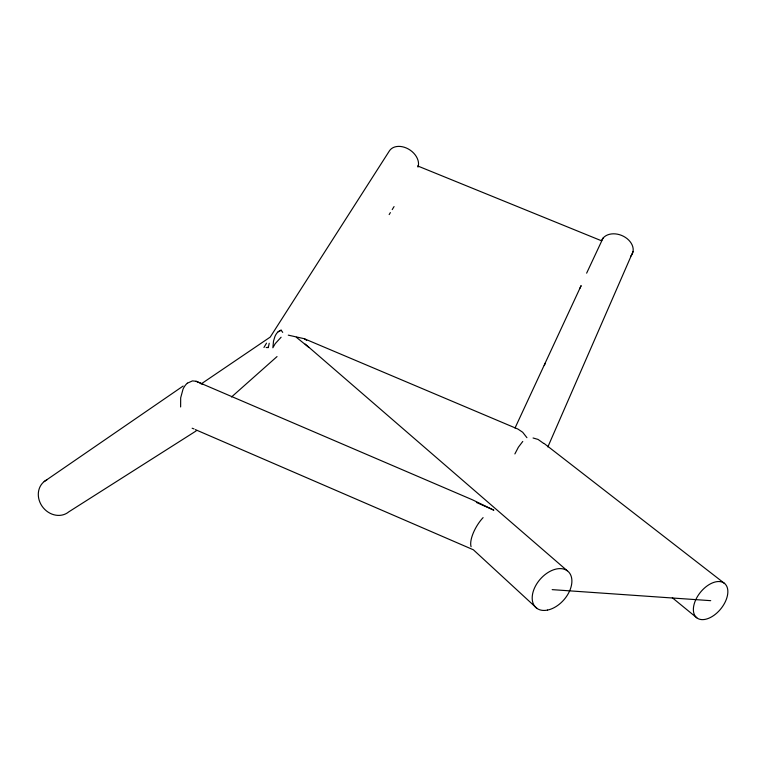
<?xml version="1.0" encoding="UTF-8"?>
<svg xmlns="http://www.w3.org/2000/svg" width="766" height="766" viewBox="0 0 766 766"><rect width="100%" height="100%" fill="white"/><g stroke="black" fill="none" stroke-linecap="round" stroke-linejoin="round"><path stroke-width="1.15" d="M266.156 347.515L268.186 347.572L268.378 346.51M268.263 347.572L269.23 343.264M633.032 251.583L547.853 446.932M586.641 273.156L603.072 238.073M515.011 428.05L581.135 285.632L579.891 288.322M544.281 365.516L545.507 362.854M263.954 347.458L266.501 343.158M514.876 453.932L518.381 447.22L522.766 441.446M389.166 214.576L390.373 212.603M392.221 209.587L394.059 206.581M281.103 337.222L275.224 343.647L272.868 347.774L273.51 341.138L274.917 336.533A16.287 9.02 -89.5 0 1 278.221 331.716L281.112 330.175L282.711 332.387M231.524 396.989L277.033 356.573M187.354 383.182L192.477 380.894L196.058 381.267L472.536 499.844L493.85 510.175L476.395 502.429M183.141 386.035L44.198 481.555M201.104 383.967L270.216 337.097L389.348 150.979A16.546 12.036 33.7 0 1 408.45 149.054A16.546 12.036 33.7 0 1 418.006 167.112M196.153 430.932L68.777 511.86A19.514 17.101 51.4 0 1 42.034 506.154A19.514 17.101 51.4 0 1 46.889 479.842M278.135 331.774L281.112 330.175M552.171 589.638L710.714 600.668M288.275 335.144L304.303 338.716L517.94 429.065L522.69 432.263L526.931 437.683M533.069 437.989L538.029 439.416L543.343 443.188M192.151 428.232L194.018 428.931M417.594 165.925L601.463 240.763M196.058 381.267L202.818 384.12M195.359 429.611L473.369 549.787L537.09 608.491M304.303 338.716L306.697 340.363M543.946 443.342L724.626 583.51A22.08 13.127 -51 0 1 712.323 616.429A22.08 13.127 -51 0 1 694.906 601.798A22.08 13.127 -51 0 1 724.626 583.51M296.337 337.26L309.004 347.553M672.337 597.777L696.811 617.808M305.194 344.078L567.271 570.766M180.623 406.966L180.68 397.822L183.026 389.166A19.504 11.816 -88 0 1 187.354 383.182M601.521 240.668A16.747 12.438 22.8 0 1 623.591 236.34A16.747 12.438 22.8 0 1 630.839 256.055M471.09 546.723A21.687 8.426 -59.1 0 1 483.097 517.625M547.479 610.09A24.186 15.693 -48.7 0 0 571.063 575.936A24.186 15.693 -48.7 0 0 537.588 582.581A24.186 15.693 -48.7 0 0 547.479 610.09"/></g></svg>
